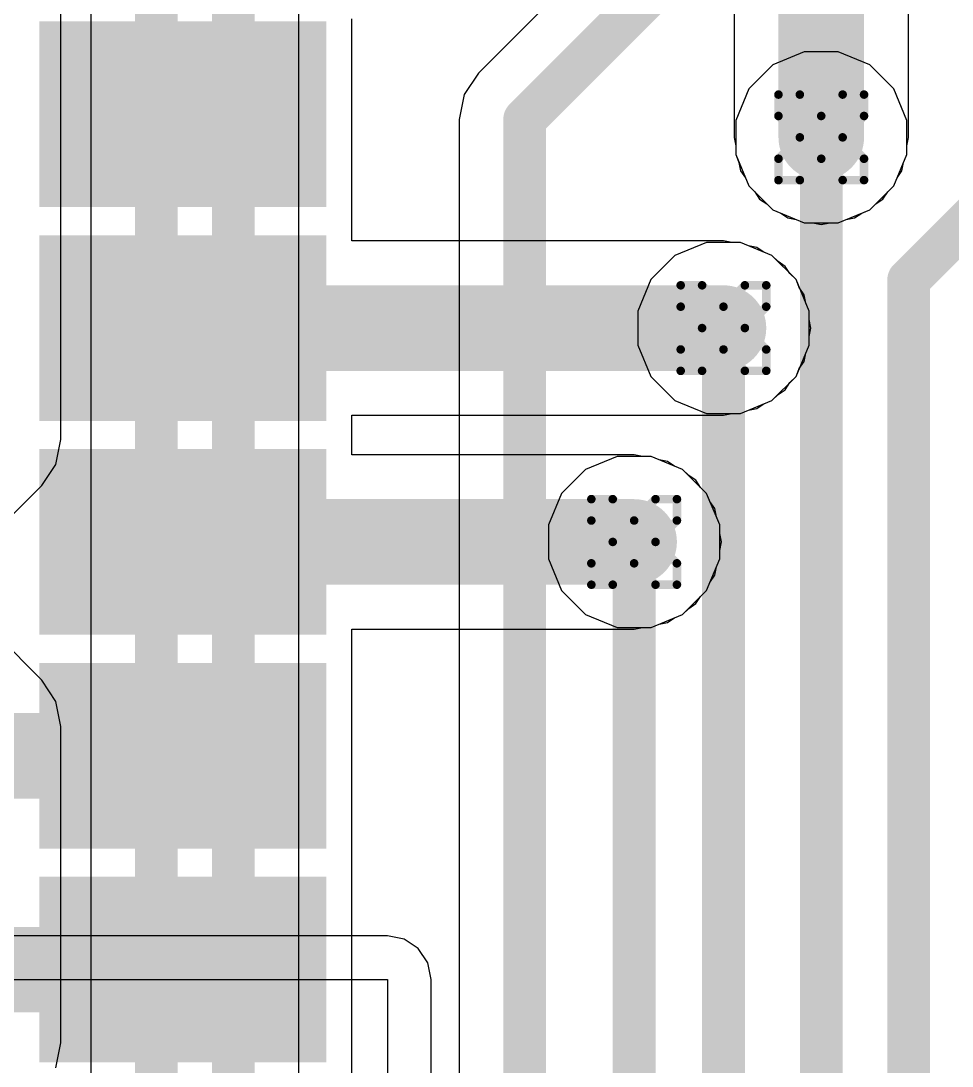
# Model space of a CAD drawing. Header units: inches. Extents: x -0.5 to 14, y -0.2 to 4.7.
# Drawn here: x 0.483 to 0.7006, y 1.108 to 1.3524 of the extents above; entities that cross this region are included whole.
import ezdxf

# ---------------------------------------------------------------- set-up
doc = ezdxf.new("R2010")
doc.units = ezdxf.units.IN
doc.header["$MEASUREMENT"] = 0
for name, color, linetype in [('Bottom Layer', 5, 'Continuous'), ('Drill Drawing', 1, 'Continuous'), ('GND', 16, 'Continuous'), ('POWER', 76, 'Continuous'), ('Top Layer', 1, 'Continuous'), ('Top Paste', 8, 'Continuous'), ('Top Solder', 216, 'Continuous'), ('Via Holes', 16, 'Continuous')]:
    doc.layers.add(name, color=color, linetype=linetype)

# ---------------------------------------------------------------- blocks, each defined once
blk = doc.blocks.new('41_SMD_M______21')
at = {"layer": 'Top Layer'}
for points in [[(-0.24252, -0.37913), (-0.24252, -0.32008), (-0.20709, -0.32008), (-0.20709, -0.37913)], [(-0.19252, -0.37913), (-0.19252, -0.32008), (-0.15709, -0.32008), (-0.15709, -0.37913)], [(-0.14252, -0.37913), (-0.14252, -0.32008), (-0.10709, -0.32008), (-0.10709, -0.37913)], [(-0.09252, -0.37913), (-0.09252, -0.32008), (-0.05709, -0.32008), (-0.05709, -0.37913)], [(-0.04252, -0.37913), (-0.04252, -0.32008), (-0.00709, -0.32008), (-0.00709, -0.37913)]]:
    blk.add_hatch(color=1, dxfattribs=at).paths.add_polyline_path(points)
at = {"layer": 'Top Paste'}
for points in [[(-0.24252, -0.37913), (-0.24252, -0.32008), (-0.20709, -0.32008), (-0.20709, -0.37913)], [(-0.19252, -0.37913), (-0.19252, -0.32008), (-0.15709, -0.32008), (-0.15709, -0.37913)], [(-0.14252, -0.37913), (-0.14252, -0.32008), (-0.10709, -0.32008), (-0.10709, -0.37913)], [(-0.09252, -0.37913), (-0.09252, -0.32008), (-0.05709, -0.32008), (-0.05709, -0.37913)], [(-0.04252, -0.37913), (-0.04252, -0.32008), (-0.00709, -0.32008), (-0.00709, -0.37913)]]:
    blk.add_hatch(color=8, dxfattribs=at).paths.add_polyline_path(points)
at = {"layer": 'Top Solder'}
for points in [[(-0.24652, -0.38313), (-0.24652, -0.31608), (-0.20309, -0.31608), (-0.20309, -0.38313)], [(-0.19652, -0.38313), (-0.19652, -0.31608), (-0.15309, -0.31608), (-0.15309, -0.38313)], [(-0.14652, -0.38313), (-0.14652, -0.31608), (-0.10309, -0.31608), (-0.10309, -0.38313)], [(-0.09652, -0.38313), (-0.09652, -0.31608), (-0.05309, -0.31608), (-0.05309, -0.38313)], [(-0.04652, -0.38313), (-0.04652, -0.31608), (-0.00309, -0.31608), (-0.00309, -0.38313)]]:
    blk.add_hatch(color=216, dxfattribs=at).paths.add_polyline_path(points)

msp = doc.modelspace()

# ---------------------------------------------------------------- hatches: boundary and pattern name
at = {"layer": 'Bottom Layer'}
h = msp.add_hatch(color=5, dxfattribs=at)
edge = h.paths.add_edge_path()
edge.add_arc((0.67, 1.32518), 0.01, 0, 360)
h = msp.add_hatch(color=5, dxfattribs=at)
edge = h.paths.add_edge_path()
edge.add_arc((0.64715, 1.28059), 0.01, 0, 360)
h = msp.add_hatch(color=5, dxfattribs=at)
edge = h.paths.add_edge_path()
edge.add_arc((0.62627, 1.23059), 0.01, 0, 360)
at = {"layer": 'GND'}
h = msp.add_hatch(color=16, dxfattribs=at)
edge = h.paths.add_edge_path()
edge.add_arc((0.67, 1.32518), 0.01, 0, 360)
h = msp.add_hatch(color=16, dxfattribs=at)
edge = h.paths.add_edge_path()
edge.add_arc((0.64715, 1.28059), 0.01, 0, 360)
h = msp.add_hatch(color=16, dxfattribs=at)
edge = h.paths.add_edge_path()
edge.add_arc((0.62627, 1.23059), 0.01, 0, 360)
at = {"layer": 'POWER'}
h = msp.add_hatch(color=76, dxfattribs=at)
edge = h.paths.add_edge_path()
edge.add_arc((0.67, 1.32518), 0.01, 0, 360)
h = msp.add_hatch(color=76, dxfattribs=at)
edge = h.paths.add_edge_path()
edge.add_arc((0.64715, 1.28059), 0.01, 0, 360)
h = msp.add_hatch(color=76, dxfattribs=at)
edge = h.paths.add_edge_path()
edge.add_arc((0.62627, 1.23059), 0.01, 0, 360)
at = {"layer": 'Top Layer'}
h = msp.add_hatch(color=1, dxfattribs=at)
edge = h.paths.add_edge_path()
edge.add_arc((0.67, 1.32518), 0.01, 0, 360)
h = msp.add_hatch(color=1, dxfattribs=at)
edge = h.paths.add_edge_path()
edge.add_arc((0.64715, 1.28059), 0.01, 0, 360)
h = msp.add_hatch(color=1, dxfattribs=at)
edge = h.paths.add_edge_path()
edge.add_arc((0.62627, 1.23059), 0.01, 0, 360)
at = {"layer": 'Via Holes'}
h = msp.add_hatch(color=7, dxfattribs=at)
edge = h.paths.add_edge_path()
edge.add_arc((0.67, 1.32518), 0.005, 0, 360)
h = msp.add_hatch(color=7, dxfattribs=at)
edge = h.paths.add_edge_path()
edge.add_arc((0.64715, 1.28059), 0.005, 0, 360)
h = msp.add_hatch(color=7, dxfattribs=at)
edge = h.paths.add_edge_path()
edge.add_arc((0.62627, 1.23059), 0.005, 0, 360)

# ---------------------------------------------------------------- linework, layer by layer
at = {"layer": 'Bottom Layer'}
for p, q in [((0.49229, 1.25457), (0.49229, 1.51154)), ((0.49931, 1.43817), (0.49931, 1.04147)), ((0.5479, 0.85075), (0.5479, 1.41958)), ((0.61802, 1.36832), (0.58987, 1.34018)), ((0.58987, 1.34018), (0.58656, 1.33522)), ((0.58656, 1.33522), (0.58539, 1.32937)), ((0.58539, 1.32937), (0.58539, 1.09069)), ((0.49113, 1.24871), (0.49229, 1.25457)), ((0.48781, 1.24375), (0.49113, 1.24871)), ((0.46925, 1.22519), (0.48781, 1.24375)), ((0.48781, 1.19826), (0.46784, 1.21823)), ((0.49113, 1.1933), (0.48781, 1.19826)), ((0.49229, 1.18744), (0.49113, 1.1933)), ((0.49229, 1.11349), (0.49229, 1.18744)), ((0.49113, 1.10764), (0.49229, 1.11349))]:
    msp.add_line(p, q, dxfattribs=at)
for points in [[(0.5146, 0.85944, 0.01, 0.01, 0), (0.5146, 1.43817, 0.01, 0.01, 0)], [(0.5326, 0.85075, 0.01, 0.01, 0), (0.5326, 1.42591, 0.01, 0.01, 0)], [(0.60069, 1.32937, 0.01, 0.01, 0), (0.62883, 1.35751, 0.01, 0.01, 0)], [(0.60069, 1.09069, 0.01, 0.01, 0), (0.60069, 1.32937, 0.01, 0.01, 0)], [(0.67, 1.09774, 0.01, 0.01, 0), (0.67, 1.32518, 0.01, 0.01, 0)], [(0.69043, 1.29184, 0.01, 0.01, 0), (0.72377, 1.32518, 0.01, 0.01, 0)], [(0.69043, 1.10277, 0.01, 0.01, 0), (0.69043, 1.29184, 0.01, 0.01, 0)], [(0.64715, 1.09514, 0.01, 0.01, 0), (0.64715, 1.28059, 0.01, 0.01, 0)], [(0.62627, 1.09056, 0.01, 0.01, 0), (0.62627, 1.23059, 0.01, 0.01, 0)]]:
    msp.add_lwpolyline(points, format="xyseb", dxfattribs=at)
for points in [[(0.59819, 1.32937, 0.005, 0.005, 1), (0.60319, 1.32937, 0.005, 0.005, 1)], [(0.59819, 1.32937, 0.005, 0.005, 1), (0.60319, 1.32937, 0.005, 0.005, 1)], [(0.6675, 1.32518, 0.005, 0.005, 1), (0.6725, 1.32518, 0.005, 0.005, 1)], [(0.68793, 1.29184, 0.005, 0.005, 1), (0.69293, 1.29184, 0.005, 0.005, 1)], [(0.68793, 1.29184, 0.005, 0.005, 1), (0.69293, 1.29184, 0.005, 0.005, 1)], [(0.64465, 1.28059, 0.005, 0.005, 1), (0.64965, 1.28059, 0.005, 0.005, 1)], [(0.62377, 1.23059, 0.005, 0.005, 1), (0.62877, 1.23059, 0.005, 0.005, 1)]]:
    msp.add_lwpolyline(points, format="xyseb", close=True, dxfattribs=at)
at = {"layer": 'Drill Drawing'}
for points in [[(0.66, 1.33018, 0.002, 0.002, 0), (0.66, 1.33518, 0.002, 0.002, 0)], [(0.66, 1.33518, 0.002, 0.002, 0), (0.665, 1.33518, 0.002, 0.002, 0)], [(0.665, 1.33518, 0.002, 0.002, 0), (0.67, 1.33018, 0.002, 0.002, 0)], [(0.67, 1.33018, 0.002, 0.002, 0), (0.675, 1.33518, 0.002, 0.002, 0)], [(0.675, 1.33518, 0.002, 0.002, 0), (0.68, 1.33518, 0.002, 0.002, 0)], [(0.68, 1.33018, 0.002, 0.002, 0), (0.68, 1.33518, 0.002, 0.002, 0)], [(0.66, 1.33018, 0.002, 0.002, 0), (0.665, 1.32518, 0.002, 0.002, 0)], [(0.675, 1.32518, 0.002, 0.002, 0), (0.68, 1.33018, 0.002, 0.002, 0)], [(0.66, 1.32018, 0.002, 0.002, 0), (0.665, 1.32518, 0.002, 0.002, 0)], [(0.675, 1.32518, 0.002, 0.002, 0), (0.68, 1.32018, 0.002, 0.002, 0)], [(0.66, 1.31518, 0.002, 0.002, 0), (0.66, 1.32018, 0.002, 0.002, 0)], [(0.665, 1.31518, 0.002, 0.002, 0), (0.67, 1.32018, 0.002, 0.002, 0)], [(0.67, 1.32018, 0.002, 0.002, 0), (0.675, 1.31518, 0.002, 0.002, 0)], [(0.68, 1.31518, 0.002, 0.002, 0), (0.68, 1.32018, 0.002, 0.002, 0)], [(0.66, 1.31518, 0.002, 0.002, 0), (0.665, 1.31518, 0.002, 0.002, 0)], [(0.675, 1.31518, 0.002, 0.002, 0), (0.68, 1.31518, 0.002, 0.002, 0)], [(0.63715, 1.28559, 0.002, 0.002, 0), (0.63715, 1.29059, 0.002, 0.002, 0)], [(0.63715, 1.29059, 0.002, 0.002, 0), (0.64215, 1.29059, 0.002, 0.002, 0)], [(0.64215, 1.29059, 0.002, 0.002, 0), (0.64715, 1.28559, 0.002, 0.002, 0)], [(0.64715, 1.28559, 0.002, 0.002, 0), (0.65215, 1.29059, 0.002, 0.002, 0)], [(0.65215, 1.29059, 0.002, 0.002, 0), (0.65715, 1.29059, 0.002, 0.002, 0)], [(0.65715, 1.28559, 0.002, 0.002, 0), (0.65715, 1.29059, 0.002, 0.002, 0)], [(0.63715, 1.28559, 0.002, 0.002, 0), (0.64215, 1.28059, 0.002, 0.002, 0)], [(0.65215, 1.28059, 0.002, 0.002, 0), (0.65715, 1.28559, 0.002, 0.002, 0)], [(0.63715, 1.27559, 0.002, 0.002, 0), (0.64215, 1.28059, 0.002, 0.002, 0)], [(0.65215, 1.28059, 0.002, 0.002, 0), (0.65715, 1.27559, 0.002, 0.002, 0)], [(0.63715, 1.27059, 0.002, 0.002, 0), (0.63715, 1.27559, 0.002, 0.002, 0)], [(0.64215, 1.27059, 0.002, 0.002, 0), (0.64715, 1.27559, 0.002, 0.002, 0)], [(0.64715, 1.27559, 0.002, 0.002, 0), (0.65215, 1.27059, 0.002, 0.002, 0)], [(0.65715, 1.27059, 0.002, 0.002, 0), (0.65715, 1.27559, 0.002, 0.002, 0)], [(0.63715, 1.27059, 0.002, 0.002, 0), (0.64215, 1.27059, 0.002, 0.002, 0)], [(0.65215, 1.27059, 0.002, 0.002, 0), (0.65715, 1.27059, 0.002, 0.002, 0)], [(0.61627, 1.23559, 0.002, 0.002, 0), (0.61627, 1.24059, 0.002, 0.002, 0)], [(0.61627, 1.24059, 0.002, 0.002, 0), (0.62127, 1.24059, 0.002, 0.002, 0)], [(0.62127, 1.24059, 0.002, 0.002, 0), (0.62627, 1.23559, 0.002, 0.002, 0)], [(0.62627, 1.23559, 0.002, 0.002, 0), (0.63127, 1.24059, 0.002, 0.002, 0)], [(0.63127, 1.24059, 0.002, 0.002, 0), (0.63627, 1.24059, 0.002, 0.002, 0)], [(0.63627, 1.23559, 0.002, 0.002, 0), (0.63627, 1.24059, 0.002, 0.002, 0)], [(0.61627, 1.23559, 0.002, 0.002, 0), (0.62127, 1.23059, 0.002, 0.002, 0)], [(0.63127, 1.23059, 0.002, 0.002, 0), (0.63627, 1.23559, 0.002, 0.002, 0)], [(0.61627, 1.22559, 0.002, 0.002, 0), (0.62127, 1.23059, 0.002, 0.002, 0)], [(0.63127, 1.23059, 0.002, 0.002, 0), (0.63627, 1.22559, 0.002, 0.002, 0)], [(0.61627, 1.22059, 0.002, 0.002, 0), (0.61627, 1.22559, 0.002, 0.002, 0)], [(0.62127, 1.22059, 0.002, 0.002, 0), (0.62627, 1.22559, 0.002, 0.002, 0)], [(0.62627, 1.22559, 0.002, 0.002, 0), (0.63127, 1.22059, 0.002, 0.002, 0)], [(0.63627, 1.22059, 0.002, 0.002, 0), (0.63627, 1.22559, 0.002, 0.002, 0)], [(0.61627, 1.22059, 0.002, 0.002, 0), (0.62127, 1.22059, 0.002, 0.002, 0)], [(0.63127, 1.22059, 0.002, 0.002, 0), (0.63627, 1.22059, 0.002, 0.002, 0)]]:
    msp.add_lwpolyline(points, format="xyseb", dxfattribs=at)
for points in [[(0.6595, 1.33518, 0.001, 0.001, 1), (0.6605, 1.33518, 0.001, 0.001, 1)], [(0.6595, 1.33518, 0.001, 0.001, 1), (0.6605, 1.33518, 0.001, 0.001, 1)], [(0.6645, 1.33518, 0.001, 0.001, 1), (0.6655, 1.33518, 0.001, 0.001, 1)], [(0.6645, 1.33518, 0.001, 0.001, 1), (0.6655, 1.33518, 0.001, 0.001, 1)], [(0.6745, 1.33518, 0.001, 0.001, 1), (0.6755, 1.33518, 0.001, 0.001, 1)], [(0.6745, 1.33518, 0.001, 0.001, 1), (0.6755, 1.33518, 0.001, 0.001, 1)], [(0.6795, 1.33518, 0.001, 0.001, 1), (0.6805, 1.33518, 0.001, 0.001, 1)], [(0.6795, 1.33518, 0.001, 0.001, 1), (0.6805, 1.33518, 0.001, 0.001, 1)], [(0.6595, 1.33018, 0.001, 0.001, 1), (0.6605, 1.33018, 0.001, 0.001, 1)], [(0.6595, 1.33018, 0.001, 0.001, 1), (0.6605, 1.33018, 0.001, 0.001, 1)], [(0.6695, 1.33018, 0.001, 0.001, 1), (0.6705, 1.33018, 0.001, 0.001, 1)], [(0.6695, 1.33018, 0.001, 0.001, 1), (0.6705, 1.33018, 0.001, 0.001, 1)], [(0.6795, 1.33018, 0.001, 0.001, 1), (0.6805, 1.33018, 0.001, 0.001, 1)], [(0.6795, 1.33018, 0.001, 0.001, 1), (0.6805, 1.33018, 0.001, 0.001, 1)], [(0.6645, 1.32518, 0.001, 0.001, 1), (0.6655, 1.32518, 0.001, 0.001, 1)], [(0.6645, 1.32518, 0.001, 0.001, 1), (0.6655, 1.32518, 0.001, 0.001, 1)], [(0.6745, 1.32518, 0.001, 0.001, 1), (0.6755, 1.32518, 0.001, 0.001, 1)], [(0.6745, 1.32518, 0.001, 0.001, 1), (0.6755, 1.32518, 0.001, 0.001, 1)], [(0.6595, 1.32018, 0.001, 0.001, 1), (0.6605, 1.32018, 0.001, 0.001, 1)], [(0.6595, 1.32018, 0.001, 0.001, 1), (0.6605, 1.32018, 0.001, 0.001, 1)], [(0.6695, 1.32018, 0.001, 0.001, 1), (0.6705, 1.32018, 0.001, 0.001, 1)], [(0.6695, 1.32018, 0.001, 0.001, 1), (0.6705, 1.32018, 0.001, 0.001, 1)], [(0.6795, 1.32018, 0.001, 0.001, 1), (0.6805, 1.32018, 0.001, 0.001, 1)], [(0.6795, 1.32018, 0.001, 0.001, 1), (0.6805, 1.32018, 0.001, 0.001, 1)], [(0.6595, 1.31518, 0.001, 0.001, 1), (0.6605, 1.31518, 0.001, 0.001, 1)], [(0.6595, 1.31518, 0.001, 0.001, 1), (0.6605, 1.31518, 0.001, 0.001, 1)], [(0.6645, 1.31518, 0.001, 0.001, 1), (0.6655, 1.31518, 0.001, 0.001, 1)], [(0.6645, 1.31518, 0.001, 0.001, 1), (0.6655, 1.31518, 0.001, 0.001, 1)], [(0.6745, 1.31518, 0.001, 0.001, 1), (0.6755, 1.31518, 0.001, 0.001, 1)], [(0.6745, 1.31518, 0.001, 0.001, 1), (0.6755, 1.31518, 0.001, 0.001, 1)], [(0.6795, 1.31518, 0.001, 0.001, 1), (0.6805, 1.31518, 0.001, 0.001, 1)], [(0.6795, 1.31518, 0.001, 0.001, 1), (0.6805, 1.31518, 0.001, 0.001, 1)], [(0.63665, 1.29059, 0.001, 0.001, 1), (0.63765, 1.29059, 0.001, 0.001, 1)], [(0.63665, 1.29059, 0.001, 0.001, 1), (0.63765, 1.29059, 0.001, 0.001, 1)], [(0.64165, 1.29059, 0.001, 0.001, 1), (0.64265, 1.29059, 0.001, 0.001, 1)], [(0.64165, 1.29059, 0.001, 0.001, 1), (0.64265, 1.29059, 0.001, 0.001, 1)], [(0.65165, 1.29059, 0.001, 0.001, 1), (0.65265, 1.29059, 0.001, 0.001, 1)], [(0.65165, 1.29059, 0.001, 0.001, 1), (0.65265, 1.29059, 0.001, 0.001, 1)], [(0.65665, 1.29059, 0.001, 0.001, 1), (0.65765, 1.29059, 0.001, 0.001, 1)], [(0.65665, 1.29059, 0.001, 0.001, 1), (0.65765, 1.29059, 0.001, 0.001, 1)], [(0.63665, 1.28559, 0.001, 0.001, 1), (0.63765, 1.28559, 0.001, 0.001, 1)], [(0.63665, 1.28559, 0.001, 0.001, 1), (0.63765, 1.28559, 0.001, 0.001, 1)], [(0.64665, 1.28559, 0.001, 0.001, 1), (0.64765, 1.28559, 0.001, 0.001, 1)], [(0.64665, 1.28559, 0.001, 0.001, 1), (0.64765, 1.28559, 0.001, 0.001, 1)], [(0.65665, 1.28559, 0.001, 0.001, 1), (0.65765, 1.28559, 0.001, 0.001, 1)], [(0.65665, 1.28559, 0.001, 0.001, 1), (0.65765, 1.28559, 0.001, 0.001, 1)], [(0.64165, 1.28059, 0.001, 0.001, 1), (0.64265, 1.28059, 0.001, 0.001, 1)], [(0.64165, 1.28059, 0.001, 0.001, 1), (0.64265, 1.28059, 0.001, 0.001, 1)], [(0.65165, 1.28059, 0.001, 0.001, 1), (0.65265, 1.28059, 0.001, 0.001, 1)], [(0.65165, 1.28059, 0.001, 0.001, 1), (0.65265, 1.28059, 0.001, 0.001, 1)], [(0.63665, 1.27559, 0.001, 0.001, 1), (0.63765, 1.27559, 0.001, 0.001, 1)], [(0.63665, 1.27559, 0.001, 0.001, 1), (0.63765, 1.27559, 0.001, 0.001, 1)], [(0.64665, 1.27559, 0.001, 0.001, 1), (0.64765, 1.27559, 0.001, 0.001, 1)], [(0.64665, 1.27559, 0.001, 0.001, 1), (0.64765, 1.27559, 0.001, 0.001, 1)], [(0.65665, 1.27559, 0.001, 0.001, 1), (0.65765, 1.27559, 0.001, 0.001, 1)], [(0.65665, 1.27559, 0.001, 0.001, 1), (0.65765, 1.27559, 0.001, 0.001, 1)], [(0.63665, 1.27059, 0.001, 0.001, 1), (0.63765, 1.27059, 0.001, 0.001, 1)], [(0.63665, 1.27059, 0.001, 0.001, 1), (0.63765, 1.27059, 0.001, 0.001, 1)], [(0.64165, 1.27059, 0.001, 0.001, 1), (0.64265, 1.27059, 0.001, 0.001, 1)], [(0.64165, 1.27059, 0.001, 0.001, 1), (0.64265, 1.27059, 0.001, 0.001, 1)], [(0.65165, 1.27059, 0.001, 0.001, 1), (0.65265, 1.27059, 0.001, 0.001, 1)], [(0.65165, 1.27059, 0.001, 0.001, 1), (0.65265, 1.27059, 0.001, 0.001, 1)], [(0.65665, 1.27059, 0.001, 0.001, 1), (0.65765, 1.27059, 0.001, 0.001, 1)], [(0.65665, 1.27059, 0.001, 0.001, 1), (0.65765, 1.27059, 0.001, 0.001, 1)], [(0.61577, 1.24059, 0.001, 0.001, 1), (0.61677, 1.24059, 0.001, 0.001, 1)], [(0.61577, 1.24059, 0.001, 0.001, 1), (0.61677, 1.24059, 0.001, 0.001, 1)], [(0.62077, 1.24059, 0.001, 0.001, 1), (0.62177, 1.24059, 0.001, 0.001, 1)], [(0.62077, 1.24059, 0.001, 0.001, 1), (0.62177, 1.24059, 0.001, 0.001, 1)], [(0.63077, 1.24059, 0.001, 0.001, 1), (0.63177, 1.24059, 0.001, 0.001, 1)], [(0.63077, 1.24059, 0.001, 0.001, 1), (0.63177, 1.24059, 0.001, 0.001, 1)], [(0.63577, 1.24059, 0.001, 0.001, 1), (0.63677, 1.24059, 0.001, 0.001, 1)], [(0.63577, 1.24059, 0.001, 0.001, 1), (0.63677, 1.24059, 0.001, 0.001, 1)], [(0.61577, 1.23559, 0.001, 0.001, 1), (0.61677, 1.23559, 0.001, 0.001, 1)], [(0.61577, 1.23559, 0.001, 0.001, 1), (0.61677, 1.23559, 0.001, 0.001, 1)], [(0.62577, 1.23559, 0.001, 0.001, 1), (0.62677, 1.23559, 0.001, 0.001, 1)], [(0.62577, 1.23559, 0.001, 0.001, 1), (0.62677, 1.23559, 0.001, 0.001, 1)], [(0.63577, 1.23559, 0.001, 0.001, 1), (0.63677, 1.23559, 0.001, 0.001, 1)], [(0.63577, 1.23559, 0.001, 0.001, 1), (0.63677, 1.23559, 0.001, 0.001, 1)], [(0.62077, 1.23059, 0.001, 0.001, 1), (0.62177, 1.23059, 0.001, 0.001, 1)], [(0.62077, 1.23059, 0.001, 0.001, 1), (0.62177, 1.23059, 0.001, 0.001, 1)], [(0.63077, 1.23059, 0.001, 0.001, 1), (0.63177, 1.23059, 0.001, 0.001, 1)], [(0.63077, 1.23059, 0.001, 0.001, 1), (0.63177, 1.23059, 0.001, 0.001, 1)], [(0.61577, 1.22559, 0.001, 0.001, 1), (0.61677, 1.22559, 0.001, 0.001, 1)], [(0.61577, 1.22559, 0.001, 0.001, 1), (0.61677, 1.22559, 0.001, 0.001, 1)], [(0.62577, 1.22559, 0.001, 0.001, 1), (0.62677, 1.22559, 0.001, 0.001, 1)], [(0.62577, 1.22559, 0.001, 0.001, 1), (0.62677, 1.22559, 0.001, 0.001, 1)], [(0.63577, 1.22559, 0.001, 0.001, 1), (0.63677, 1.22559, 0.001, 0.001, 1)], [(0.63577, 1.22559, 0.001, 0.001, 1), (0.63677, 1.22559, 0.001, 0.001, 1)], [(0.61577, 1.22059, 0.001, 0.001, 1), (0.61677, 1.22059, 0.001, 0.001, 1)], [(0.61577, 1.22059, 0.001, 0.001, 1), (0.61677, 1.22059, 0.001, 0.001, 1)], [(0.62077, 1.22059, 0.001, 0.001, 1), (0.62177, 1.22059, 0.001, 0.001, 1)], [(0.62077, 1.22059, 0.001, 0.001, 1), (0.62177, 1.22059, 0.001, 0.001, 1)], [(0.63077, 1.22059, 0.001, 0.001, 1), (0.63177, 1.22059, 0.001, 0.001, 1)], [(0.63077, 1.22059, 0.001, 0.001, 1), (0.63177, 1.22059, 0.001, 0.001, 1)], [(0.63577, 1.22059, 0.001, 0.001, 1), (0.63677, 1.22059, 0.001, 0.001, 1)], [(0.63577, 1.22059, 0.001, 0.001, 1), (0.63677, 1.22059, 0.001, 0.001, 1)]]:
    msp.add_lwpolyline(points, format="xyseb", close=True, dxfattribs=at)
at = {"layer": 'GND'}
for p, q in [((0.66602, 1.34518), (0.65867, 1.34213)), ((0.67398, 1.34518), (0.66602, 1.34518)), ((0.68133, 1.34213), (0.67398, 1.34518)), ((0.65867, 1.34213), (0.65304, 1.33651)), ((0.68696, 1.33651), (0.68133, 1.34213)), ((0.65304, 1.33651), (0.65, 1.32915)), ((0.69, 1.32915), (0.68696, 1.33651)), ((0.65, 1.32915), (0.65, 1.3212)), ((0.69, 1.3212), (0.69, 1.32915)), ((0.65, 1.3212), (0.65304, 1.31385)), ((0.68696, 1.31385), (0.69, 1.3212)), ((0.65304, 1.31385), (0.65867, 1.30822)), ((0.68133, 1.30822), (0.68696, 1.31385)), ((0.65867, 1.30822), (0.66602, 1.30518)), ((0.67398, 1.30518), (0.68133, 1.30822)), ((0.66602, 1.30518), (0.67398, 1.30518)), ((0.64317, 1.30059), (0.63582, 1.29755)), ((0.65113, 1.30059), (0.64317, 1.30059)), ((0.65848, 1.29755), (0.65113, 1.30059)), ((0.63582, 1.29755), (0.63019, 1.29192)), ((0.6641, 1.29192), (0.65848, 1.29755)), ((0.63019, 1.29192), (0.62715, 1.28457)), ((0.66715, 1.28457), (0.6641, 1.29192)), ((0.62715, 1.28457), (0.62715, 1.27661)), ((0.66715, 1.27661), (0.66715, 1.28457)), ((0.62715, 1.27661), (0.63019, 1.26926)), ((0.6641, 1.26926), (0.66715, 1.27661)), ((0.63019, 1.26926), (0.63582, 1.26364)), ((0.65848, 1.26364), (0.6641, 1.26926)), ((0.63582, 1.26364), (0.64317, 1.26059)), ((0.65113, 1.26059), (0.65848, 1.26364)), ((0.64317, 1.26059), (0.65113, 1.26059)), ((0.62229, 1.25059), (0.61494, 1.24755)), ((0.63025, 1.25059), (0.62229, 1.25059)), ((0.6376, 1.24755), (0.63025, 1.25059)), ((0.61494, 1.24755), (0.60931, 1.24192)), ((0.64322, 1.24192), (0.6376, 1.24755)), ((0.60931, 1.24192), (0.60627, 1.23457)), ((0.64627, 1.23457), (0.64322, 1.24192)), ((0.60627, 1.23457), (0.60627, 1.22661)), ((0.64627, 1.22661), (0.64627, 1.23457)), ((0.60627, 1.22661), (0.60931, 1.21926)), ((0.64322, 1.21926), (0.64627, 1.22661)), ((0.60931, 1.21926), (0.61494, 1.21364)), ((0.6376, 1.21364), (0.64322, 1.21926)), ((0.61494, 1.21364), (0.62229, 1.21059)), ((0.63025, 1.21059), (0.6376, 1.21364)), ((0.62229, 1.21059), (0.63025, 1.21059))]:
    msp.add_line(p, q, dxfattribs=at)
at = {"layer": 'POWER'}
for p, q in [((0.66602, 1.34518), (0.65867, 1.34213)), ((0.67398, 1.34518), (0.66602, 1.34518)), ((0.68133, 1.34213), (0.67398, 1.34518)), ((0.65867, 1.34213), (0.65304, 1.33651)), ((0.68696, 1.33651), (0.68133, 1.34213)), ((0.65304, 1.33651), (0.65, 1.32915)), ((0.69, 1.32915), (0.68696, 1.33651)), ((0.65, 1.32915), (0.65, 1.3212)), ((0.69, 1.3212), (0.69, 1.32915)), ((0.65, 1.3212), (0.65304, 1.31385)), ((0.68696, 1.31385), (0.69, 1.3212)), ((0.65304, 1.31385), (0.65867, 1.30822)), ((0.68133, 1.30822), (0.68696, 1.31385)), ((0.65867, 1.30822), (0.66602, 1.30518)), ((0.67398, 1.30518), (0.68133, 1.30822)), ((0.66602, 1.30518), (0.67398, 1.30518)), ((0.64317, 1.30059), (0.63582, 1.29755)), ((0.65113, 1.30059), (0.64317, 1.30059)), ((0.65848, 1.29755), (0.65113, 1.30059)), ((0.63582, 1.29755), (0.63019, 1.29192)), ((0.6641, 1.29192), (0.65848, 1.29755)), ((0.63019, 1.29192), (0.62715, 1.28457)), ((0.66715, 1.28457), (0.6641, 1.29192)), ((0.62715, 1.28457), (0.62715, 1.27661)), ((0.66715, 1.27661), (0.66715, 1.28457)), ((0.62715, 1.27661), (0.63019, 1.26926)), ((0.6641, 1.26926), (0.66715, 1.27661)), ((0.63019, 1.26926), (0.63582, 1.26364)), ((0.65848, 1.26364), (0.6641, 1.26926)), ((0.63582, 1.26364), (0.64317, 1.26059)), ((0.65113, 1.26059), (0.65848, 1.26364)), ((0.64317, 1.26059), (0.65113, 1.26059)), ((0.62229, 1.25059), (0.61494, 1.24755)), ((0.63025, 1.25059), (0.62229, 1.25059)), ((0.6376, 1.24755), (0.63025, 1.25059)), ((0.61494, 1.24755), (0.60931, 1.24192)), ((0.64322, 1.24192), (0.6376, 1.24755)), ((0.60931, 1.24192), (0.60627, 1.23457)), ((0.64627, 1.23457), (0.64322, 1.24192)), ((0.60627, 1.23457), (0.60627, 1.22661)), ((0.64627, 1.22661), (0.64627, 1.23457)), ((0.60627, 1.22661), (0.60931, 1.21926)), ((0.64322, 1.21926), (0.64627, 1.22661)), ((0.60931, 1.21926), (0.61494, 1.21364)), ((0.6376, 1.21364), (0.64322, 1.21926)), ((0.61494, 1.21364), (0.62229, 1.21059)), ((0.63025, 1.21059), (0.6376, 1.21364)), ((0.62229, 1.21059), (0.63025, 1.21059)), ((0.56862, 1.1385), (0.46306, 1.1385)), ((0.57252, 1.13773), (0.56862, 1.1385)), ((0.57583, 1.13552), (0.57252, 1.13773)), ((0.57804, 1.13221), (0.57583, 1.13552)), ((0.57882, 1.12831), (0.57804, 1.13221)), ((0.46306, 1.12831), (0.56862, 1.12831)), ((0.56862, 1.12831), (0.56862, 0.29981)), ((0.57882, 0.31001), (0.57882, 1.12831))]:
    msp.add_line(p, q, dxfattribs=at)
at = {"layer": 'Top Layer'}
for p, q in [((0.64961, 1.41075), (0.64961, 1.32518)), ((0.69039, 1.32518), (0.69039, 1.41075)), ((0.56031, 1.30098), (0.56031, 1.35287)), ((0.64961, 1.32518), (0.65, 1.32321)), ((0.69, 1.32321), (0.69039, 1.32518)), ((0.65, 1.32321), (0.65, 1.3212)), ((0.69, 1.3212), (0.69, 1.32321)), ((0.65, 1.3212), (0.65077, 1.31934)), ((0.68923, 1.31934), (0.69, 1.3212)), ((0.65077, 1.31934), (0.65116, 1.31737)), ((0.65116, 1.31737), (0.65228, 1.3157)), ((0.68772, 1.3157), (0.68884, 1.31737)), ((0.68884, 1.31737), (0.68923, 1.31934)), ((0.65228, 1.3157), (0.65304, 1.31385)), ((0.68696, 1.31385), (0.68772, 1.3157)), ((0.65304, 1.31385), (0.65446, 1.31243)), ((0.65446, 1.31243), (0.65558, 1.31076)), ((0.68442, 1.31076), (0.68554, 1.31243)), ((0.68554, 1.31243), (0.68696, 1.31385)), ((0.65558, 1.31076), (0.65725, 1.30964)), ((0.68275, 1.30964), (0.68442, 1.31076)), ((0.65725, 1.30964), (0.65867, 1.30822)), ((0.65867, 1.30822), (0.66053, 1.30745)), ((0.66053, 1.30745), (0.6622, 1.30634)), ((0.6778, 1.30634), (0.67947, 1.30745)), ((0.67947, 1.30745), (0.68133, 1.30822)), ((0.68133, 1.30822), (0.68275, 1.30964)), ((0.6622, 1.30634), (0.66417, 1.30595)), ((0.66417, 1.30595), (0.66602, 1.30518)), ((0.66602, 1.30518), (0.66803, 1.30518)), ((0.66803, 1.30518), (0.67, 1.30478)), ((0.67, 1.30478), (0.67197, 1.30518)), ((0.67197, 1.30518), (0.67398, 1.30518)), ((0.67398, 1.30518), (0.67583, 1.30595)), ((0.67583, 1.30595), (0.6778, 1.30634)), ((0.64715, 1.30098), (0.56031, 1.30098)), ((0.64912, 1.30059), (0.64715, 1.30098)), ((0.65113, 1.30059), (0.64912, 1.30059)), ((0.65298, 1.29982), (0.65113, 1.30059)), ((0.65495, 1.29943), (0.65298, 1.29982)), ((0.65662, 1.29831), (0.65495, 1.29943)), ((0.65848, 1.29755), (0.65662, 1.29831)), ((0.6599, 1.29613), (0.65848, 1.29755)), ((0.66157, 1.29501), (0.6599, 1.29613)), ((0.66268, 1.29334), (0.66157, 1.29501)), ((0.6641, 1.29192), (0.66268, 1.29334)), ((0.66487, 1.29006), (0.6641, 1.29192)), ((0.66599, 1.28839), (0.66487, 1.29006)), ((0.66638, 1.28642), (0.66599, 1.28839)), ((0.66715, 1.28457), (0.66638, 1.28642)), ((0.66715, 1.28256), (0.66715, 1.28457)), ((0.66754, 1.28059), (0.66715, 1.28256)), ((0.66715, 1.27862), (0.66754, 1.28059)), ((0.66715, 1.27661), (0.66715, 1.27862)), ((0.66638, 1.27476), (0.66715, 1.27661)), ((0.66599, 1.27279), (0.66638, 1.27476)), ((0.6641, 1.26926), (0.66487, 1.27112)), ((0.66487, 1.27112), (0.66599, 1.27279)), ((0.66268, 1.26784), (0.6641, 1.26926)), ((0.6599, 1.26506), (0.66157, 1.26617)), ((0.66157, 1.26617), (0.66268, 1.26784)), ((0.65662, 1.26287), (0.65848, 1.26364)), ((0.65848, 1.26364), (0.6599, 1.26506)), ((0.65113, 1.26059), (0.65298, 1.26136)), ((0.65298, 1.26136), (0.65495, 1.26175)), ((0.65495, 1.26175), (0.65662, 1.26287)), ((0.56031, 1.25098), (0.56031, 1.2602)), ((0.56031, 1.2602), (0.64715, 1.2602)), ((0.64715, 1.2602), (0.64912, 1.26059)), ((0.64912, 1.26059), (0.65113, 1.26059)), ((0.62627, 1.25098), (0.56031, 1.25098)), ((0.62824, 1.25059), (0.62627, 1.25098)), ((0.63025, 1.25059), (0.62824, 1.25059)), ((0.6321, 1.24982), (0.63025, 1.25059)), ((0.63407, 1.24943), (0.6321, 1.24982)), ((0.63574, 1.24831), (0.63407, 1.24943)), ((0.6376, 1.24755), (0.63574, 1.24831)), ((0.63902, 1.24613), (0.6376, 1.24755)), ((0.64069, 1.24501), (0.63902, 1.24613)), ((0.6418, 1.24334), (0.64069, 1.24501)), ((0.64322, 1.24192), (0.6418, 1.24334)), ((0.64399, 1.24006), (0.64322, 1.24192)), ((0.64511, 1.23839), (0.64399, 1.24006)), ((0.6455, 1.23642), (0.64511, 1.23839)), ((0.64627, 1.23457), (0.6455, 1.23642)), ((0.64627, 1.23256), (0.64627, 1.23457)), ((0.64666, 1.23059), (0.64627, 1.23256)), ((0.64627, 1.22862), (0.64666, 1.23059)), ((0.64627, 1.22661), (0.64627, 1.22862)), ((0.64511, 1.22279), (0.6455, 1.22476)), ((0.6455, 1.22476), (0.64627, 1.22661)), ((0.64399, 1.22112), (0.64511, 1.22279)), ((0.64322, 1.21926), (0.64399, 1.22112)), ((0.64069, 1.21617), (0.6418, 1.21784)), ((0.6418, 1.21784), (0.64322, 1.21926)), ((0.6376, 1.21364), (0.63902, 1.21506)), ((0.63902, 1.21506), (0.64069, 1.21617)), ((0.63407, 1.21175), (0.63574, 1.21287)), ((0.63574, 1.21287), (0.6376, 1.21364)), ((0.56031, 1.15287), (0.56031, 1.2102)), ((0.56031, 1.2102), (0.62627, 1.2102)), ((0.62627, 1.2102), (0.62824, 1.21059)), ((0.62824, 1.21059), (0.63025, 1.21059)), ((0.63025, 1.21059), (0.6321, 1.21136)), ((0.6321, 1.21136), (0.63407, 1.21175)), ((0.56031, 1.10287), (0.56031, 1.15287))]:
    msp.add_line(p, q, dxfattribs=at)
for points in [[(0.67, 1.32518, 0.02, 0.02, 0), (0.67, 1.45028, 0.02, 0.02, 0)], [(0.52079, 1.28059, 0.02, 0.02, 0), (0.64715, 1.28059, 0.02, 0.02, 0)], [(0.52079, 1.23059, 0.02, 0.02, 0), (0.62627, 1.23059, 0.02, 0.02, 0)], [(0.44306, 1.18059, 0.02, 0.02, 0), (0.52079, 1.18059, 0.02, 0.02, 0)], [(0.44306, 1.13059, 0.02, 0.02, 0), (0.52079, 1.13059, 0.02, 0.02, 0)]]:
    msp.add_lwpolyline(points, format="xyseb", dxfattribs=at)
for points in [[(0.665, 1.32518, 0.01, 0.01, 1), (0.675, 1.32518, 0.01, 0.01, 1)], [(0.51579, 1.28059, 0.01, 0.01, 1), (0.52579, 1.28059, 0.01, 0.01, 1)], [(0.64215, 1.28059, 0.01, 0.01, 1), (0.65215, 1.28059, 0.01, 0.01, 1)], [(0.51579, 1.23059, 0.01, 0.01, 1), (0.52579, 1.23059, 0.01, 0.01, 1)], [(0.62127, 1.23059, 0.01, 0.01, 1), (0.63127, 1.23059, 0.01, 0.01, 1)], [(0.51579, 1.18059, 0.01, 0.01, 1), (0.52579, 1.18059, 0.01, 0.01, 1)], [(0.51579, 1.13059, 0.01, 0.01, 1), (0.52579, 1.13059, 0.01, 0.01, 1)]]:
    msp.add_lwpolyline(points, format="xyseb", close=True, dxfattribs=at)

# ---------------------------------------------------------------- block references
at = {"rotation": 270}
msp.add_blockref('41_SMD_M______21', (0.87039, 1.10579), dxfattribs=at)

doc.saveas('drawing.dxf')
